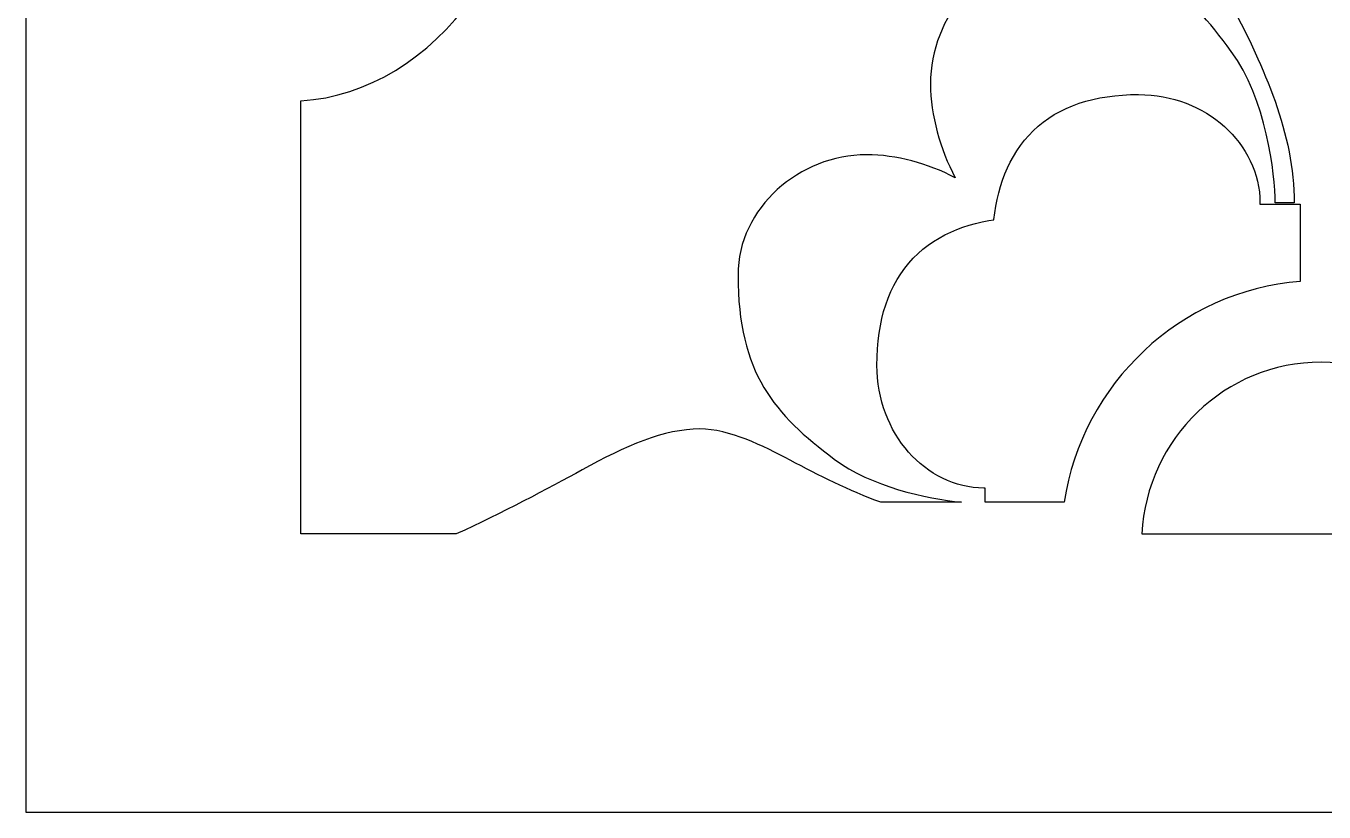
# Model space of a CAD drawing. Header units: centimetres. Extents: x -1.38 to 1.38, y -4.33 to 4.33.
# Drawn here: x -1.382 to -0.625, y -4.331 to -3.873 of the extents above; entities that cross this region are included whole.
import ezdxf

# ---------------------------------------------------------------- set-up
doc = ezdxf.new("R2010")
doc.units = ezdxf.units.CM
doc.header["$MEASUREMENT"] = 0
doc.layers.add('Layer 1', color=7, linetype='Continuous')

msp = doc.modelspace()

# ---------------------------------------------------------------- linework, layer by layer
at = {"layer": 'Layer 1', "color": 242}
for points, knots in [([(-1.38235, -4.33142), (-1.38235, -4.33142), (-1.38235, -3.72934), (-1.38235, -3.72934), (-1.38235, -3.72934), (-1.38235, -3.72934), (-1.38235, -3.6752), (-1.38235, -3.6752), (-1.38235, -3.6752), (-1.38235, -3.6752), (-1.38235, -3.48106), (-1.38235, -3.48106), (-1.38235, -3.48106), (-1.38235, -3.48106), (-1.38235, -3.3876), (-1.38235, -3.3876), (-1.38235, -3.3876), (-1.38235, -3.3876), (-1.38235, -2.53482), (-1.38235, -2.53482), (-1.38235, -2.53482), (-1.38235, -2.53482), (-1.38235, -2.48068), (-1.38235, -2.48068), (-1.38235, -2.48068), (-1.38235, -2.48068), (-1.38235, -2.28654), (-1.38235, -2.28654), (-1.38235, -2.28654), (-1.38235, -2.28654), (-1.38235, -2.19308), (-1.38235, -2.19308), (-1.38235, -2.19308), (-1.38235, -2.19308), (-1.38235, -1.3403), (-1.38235, -1.3403), (-1.38235, -1.3403), (-1.38235, -1.3403), (-1.38235, -1.28616), (-1.38235, -1.28616), (-1.38235, -1.28616), (-1.38235, -1.28616), (-1.38235, -1.09202), (-1.38235, -1.09202), (-1.38235, -1.09202), (-1.38235, -1.09202), (-1.38235, -0.99856), (-1.38235, -0.99856), (-1.38235, -0.99856), (-1.38235, -0.99856), (-1.38235, -0.14578), (-1.38235, -0.14578), (-1.38235, -0.14578), (-1.38235, -0.14578), (-1.38235, -0.09164), (-1.38235, -0.09164), (-1.38235, -0.09164), (-1.38235, -0.09164), (-1.38235, 0.1025), (-1.38235, 0.1025), (-1.38235, 0.1025), (-1.38235, 0.1025), (-1.38235, 0.19596), (-1.38235, 0.19596), (-1.38235, 0.19596), (-1.38235, 0.19596), (-1.38235, 1.04874), (-1.38235, 1.04874), (-1.38235, 1.04874), (-1.38235, 1.04874), (-1.38235, 1.10288), (-1.38235, 1.10288), (-1.38235, 1.10288), (-1.38235, 1.10288), (-1.38235, 1.29702), (-1.38235, 1.29702), (-1.38235, 1.29702), (-1.38235, 1.29702), (-1.38235, 1.39048), (-1.38235, 1.39048), (-1.38235, 1.39048), (-1.38235, 1.39048), (-1.38235, 2.24326), (-1.38235, 2.24326), (-1.38235, 2.24326), (-1.38235, 2.24326), (-1.38235, 2.2974), (-1.38235, 2.2974), (-1.38235, 2.2974), (-1.38235, 2.2974), (-1.38235, 2.49154), (-1.38235, 2.49154), (-1.38235, 2.49154), (-1.38235, 2.49154), (-1.38235, 2.585), (-1.38235, 2.585), (-1.38235, 2.585), (-1.38235, 2.585), (-1.38235, 3.43778), (-1.38235, 3.43778), (-1.38235, 3.43778), (-1.38235, 3.43778), (-1.38235, 3.49192), (-1.38235, 3.49192), (-1.38235, 3.49192), (-1.38235, 3.49192), (-1.38235, 3.68606), (-1.38235, 3.68606), (-1.38235, 3.68606), (-1.38235, 3.68606), (-1.38235, 3.77952), (-1.38235, 3.77952), (-1.38235, 3.77952), (-1.38235, 3.77952), (-1.38235, 4.33143), (-1.38235, 4.33143), (-1.38235, 4.33143), (-1.38235, 4.33143), (-0.96678, 4.33143), (-0.96678, 4.33143), (-0.96678, 4.33143), (-0.96678, 4.33143), (-0.87302, 4.33143), (-0.87302, 4.33143), (-0.87302, 4.33143), (-0.87302, 4.33143), (-0.63864, 4.33143), (-0.63864, 4.33143), (-0.63864, 4.33143), (-0.63864, 4.33143), (-0.59902, 4.33143), (-0.59902, 4.33143), (-0.59902, 4.33143), (-0.59902, 4.33143), (-0.37788, 4.33143), (-0.37788, 4.33143), (-0.37788, 4.33143), (-0.37788, 4.33143), (-0.28622, 4.33143), (-0.28622, 4.33143), (-0.28622, 4.33143), (-0.28622, 4.33143), (0.28618, 4.33143), (0.28618, 4.33143), (0.28618, 4.33143), (0.28618, 4.33143), (0.37994, 4.33143), (0.37994, 4.33143), (0.37994, 4.33143), (0.37994, 4.33143), (0.61431, 4.33143), (0.61431, 4.33143), (0.61431, 4.33143), (0.61431, 4.33143), (0.65394, 4.33143), (0.65394, 4.33143), (0.65394, 4.33143), (0.65394, 4.33143), (0.87507, 4.33143), (0.87507, 4.33143), (0.87507, 4.33143), (0.87507, 4.33143), (0.96674, 4.33143), (0.96674, 4.33143), (0.96674, 4.33143), (0.96674, 4.33143), (1.38236, 4.33143), (1.38236, 4.33143), (1.38236, 4.33143), (1.38236, 4.33143), (1.38236, 3.74729), (1.38236, 3.74729), (1.38236, 3.74729), (1.38236, 3.74729), (1.38236, 3.69315), (1.38236, 3.69315), (1.38236, 3.69315), (1.38236, 3.69315), (1.38236, 3.49909), (1.38236, 3.49909), (1.38236, 3.49909), (1.38236, 3.49909), (1.38236, 3.41232), (1.38236, 3.41232), (1.38236, 3.41232), (1.38236, 3.41232), (1.38236, 2.53035), (1.38236, 2.53035), (1.38236, 2.53035), (1.38236, 2.53035), (1.38236, 2.4762), (1.38236, 2.4762), (1.38236, 2.4762), (1.38236, 2.4762), (1.38236, 2.28215), (1.38236, 2.28215), (1.38236, 2.28215), (1.38236, 2.28215), (1.38236, 2.19538), (1.38236, 2.19538), (1.38236, 2.19538), (1.38236, 2.19538), (1.38236, 1.34255), (1.38236, 1.34255), (1.38236, 1.34255), (1.38236, 1.34255), (1.38236, 1.2884), (1.38236, 1.2884), (1.38236, 1.2884), (1.38236, 1.2884), (1.38236, 1.09435), (1.38236, 1.09435), (1.38236, 1.09435), (1.38236, 1.09435), (1.38236, 1.00758), (1.38236, 1.00758), (1.38236, 1.00758), (1.38236, 1.00758), (1.38236, 0.15475), (1.38236, 0.15475), (1.38236, 0.15475), (1.38236, 0.15475), (1.38236, 0.10061), (1.38236, 0.10061), (1.38236, 0.10061), (1.38236, 0.10061), (1.38236, -0.09344), (1.38236, -0.09344), (1.38236, -0.09344), (1.38236, -0.09344), (1.38236, -0.18022), (1.38236, -0.18022), (1.38236, -0.18022), (1.38236, -0.18022), (1.38236, -1.03305), (1.38236, -1.03305), (1.38236, -1.03305), (1.38236, -1.03305), (1.38236, -1.08719), (1.38236, -1.08719), (1.38236, -1.08719), (1.38236, -1.08719), (1.38236, -1.28124), (1.38236, -1.28124), (1.38236, -1.28124), (1.38236, -1.28124), (1.38236, -1.36802), (1.38236, -1.36802), (1.38236, -1.36802), (1.38236, -1.36802), (1.38236, -2.22084), (1.38236, -2.22084), (1.38236, -2.22084), (1.38236, -2.22084), (1.38236, -2.27499), (1.38236, -2.27499), (1.38236, -2.27499), (1.38236, -2.27499), (1.38236, -2.46904), (1.38236, -2.46904), (1.38236, -2.46904), (1.38236, -2.46904), (1.38236, -2.55582), (1.38236, -2.55582), (1.38236, -2.55582), (1.38236, -2.55582), (1.38236, -3.40864), (1.38236, -3.40864), (1.38236, -3.40864), (1.38236, -3.40864), (1.38236, -3.46279), (1.38236, -3.46279), (1.38236, -3.46279), (1.38236, -3.46279), (1.38236, -3.65684), (1.38236, -3.65684), (1.38236, -3.65684), (1.38236, -3.65684), (1.38236, -3.74361), (1.38236, -3.74361), (1.38236, -3.74361), (1.38236, -3.74361), (1.38236, -4.33142), (1.38236, -4.33142), (1.38236, -4.33142), (1.38236, -4.33142), (0.96679, -4.33142), (0.96679, -4.33142), (0.96679, -4.33142), (0.96679, -4.33142), (0.87254, -4.33142), (0.87254, -4.33142), (0.87254, -4.33142), (0.87254, -4.33142), (0.65394, -4.33142), (0.65394, -4.33142), (0.65394, -4.33142), (0.65394, -4.33142), (0.61431, -4.33142), (0.61431, -4.33142), (0.61431, -4.33142), (0.61431, -4.33142), (0.37831, -4.33142), (0.37831, -4.33142), (0.37831, -4.33142), (0.37831, -4.33142), (0.28621, -4.33142), (0.28621, -4.33142), (0.28621, -4.33142), (0.28621, -4.33142), (-0.28617, -4.33142), (-0.28617, -4.33142), (-0.28617, -4.33142), (-0.28617, -4.33142), (-0.38042, -4.33142), (-0.38042, -4.33142), (-0.38042, -4.33142), (-0.38042, -4.33142), (-0.59902, -4.33142), (-0.59902, -4.33142), (-0.59902, -4.33142), (-0.59902, -4.33142), (-0.63864, -4.33142), (-0.63864, -4.33142), (-0.63864, -4.33142), (-0.63864, -4.33142), (-0.87465, -4.33142), (-0.87465, -4.33142), (-0.87465, -4.33142), (-0.87465, -4.33142), (-0.96674, -4.33142), (-0.96674, -4.33142), (-0.96674, -4.33142), (-0.96674, -4.33142), (-1.38235, -4.33142), (-1.38235, -4.33142)], [0, 0, 0, 0, 0.011765, 0.011765, 0.011765, 0.011765, 0.023529, 0.023529, 0.023529, 0.023529, 0.035294, 0.035294, 0.035294, 0.035294, 0.047059, 0.047059, 0.047059, 0.047059, 0.058824, 0.058824, 0.058824, 0.058824, 0.070588, 0.070588, 0.070588, 0.070588, 0.082353, 0.082353, 0.082353, 0.082353, 0.094118, 0.094118, 0.094118, 0.094118, 0.105882, 0.105882, 0.105882, 0.105882, 0.117647, 0.117647, 0.117647, 0.117647, 0.129412, 0.129412, 0.129412, 0.129412, 0.141176, 0.141176, 0.141176, 0.141176, 0.152941, 0.152941, 0.152941, 0.152941, 0.164706, 0.164706, 0.164706, 0.164706, 0.176471, 0.176471, 0.176471, 0.176471, 0.188235, 0.188235, 0.188235, 0.188235, 0.2, 0.2, 0.2, 0.2, 0.211765, 0.211765, 0.211765, 0.211765, 0.223529, 0.223529, 0.223529, 0.223529, 0.235294, 0.235294, 0.235294, 0.235294, 0.247059, 0.247059, 0.247059, 0.247059, 0.258824, 0.258824, 0.258824, 0.258824, 0.270588, 0.270588, 0.270588, 0.270588, 0.282353, 0.282353, 0.282353, 0.282353, 0.294118, 0.294118, 0.294118, 0.294118, 0.305882, 0.305882, 0.305882, 0.305882, 0.317647, 0.317647, 0.317647, 0.317647, 0.329412, 0.329412, 0.329412, 0.329412, 0.341176, 0.341176, 0.341176, 0.341176, 0.352941, 0.352941, 0.352941, 0.352941, 0.364706, 0.364706, 0.364706, 0.364706, 0.376471, 0.376471, 0.376471, 0.376471, 0.388235, 0.388235, 0.388235, 0.388235, 0.4, 0.4, 0.4, 0.4, 0.411765, 0.411765, 0.411765, 0.411765, 0.423529, 0.423529, 0.423529, 0.423529, 0.435294, 0.435294, 0.435294, 0.435294, 0.447059, 0.447059, 0.447059, 0.447059, 0.458824, 0.458824, 0.458824, 0.458824, 0.470588, 0.470588, 0.470588, 0.470588, 0.482353, 0.482353, 0.482353, 0.482353, 0.494118, 0.494118, 0.494118, 0.494118, 0.505882, 0.505882, 0.505882, 0.505882, 0.517647, 0.517647, 0.517647, 0.517647, 0.529412, 0.529412, 0.529412, 0.529412, 0.541176, 0.541176, 0.541176, 0.541176, 0.552941, 0.552941, 0.552941, 0.552941, 0.564706, 0.564706, 0.564706, 0.564706, 0.576471, 0.576471, 0.576471, 0.576471, 0.588235, 0.588235, 0.588235, 0.588235, 0.6, 0.6, 0.6, 0.6, 0.611765, 0.611765, 0.611765, 0.611765, 0.623529, 0.623529, 0.623529, 0.623529, 0.635294, 0.635294, 0.635294, 0.635294, 0.647059, 0.647059, 0.647059, 0.647059, 0.658824, 0.658824, 0.658824, 0.658824, 0.670588, 0.670588, 0.670588, 0.670588, 0.682353, 0.682353, 0.682353, 0.682353, 0.694118, 0.694118, 0.694118, 0.694118, 0.705882, 0.705882, 0.705882, 0.705882, 0.717647, 0.717647, 0.717647, 0.717647, 0.729412, 0.729412, 0.729412, 0.729412, 0.741176, 0.741176, 0.741176, 0.741176, 0.752941, 0.752941, 0.752941, 0.752941, 0.764706, 0.764706, 0.764706, 0.764706, 0.776471, 0.776471, 0.776471, 0.776471, 0.788235, 0.788235, 0.788235, 0.788235, 0.8, 0.8, 0.8, 0.8, 0.811765, 0.811765, 0.811765, 0.811765, 0.823529, 0.823529, 0.823529, 0.823529, 0.835294, 0.835294, 0.835294, 0.835294, 0.847059, 0.847059, 0.847059, 0.847059, 0.858824, 0.858824, 0.858824, 0.858824, 0.870588, 0.870588, 0.870588, 0.870588, 0.882353, 0.882353, 0.882353, 0.882353, 0.894118, 0.894118, 0.894118, 0.894118, 0.905882, 0.905882, 0.905882, 0.905882, 0.917647, 0.917647, 0.917647, 0.917647, 0.929412, 0.929412, 0.929412, 0.929412, 0.941176, 0.941176, 0.941176, 0.941176, 0.952941, 0.952941, 0.952941, 0.952941, 0.964706, 0.964706, 0.964706, 0.964706, 0.976471, 0.976471, 0.976471, 0.976471, 1, 1, 1, 1]), ([(-1.13121, -4.16919), (-1.10513, -4.15732), (-1.07748, -4.14272), (-1.05768, -4.13185), (-1.05768, -4.13185), (-1.03271, -4.11781), (-1.00982, -4.10799), (-0.98899, -4.10799), (-0.98899, -4.10799), (-0.97164, -4.10799), (-0.95221, -4.11781), (-0.93625, -4.12624), (-0.93625, -4.12624), (-0.91975, -4.1351), (-0.90194, -4.14395), (-0.88346, -4.15072), (-0.88346, -4.15072), (-0.88346, -4.15072), (-0.83637, -4.15072), (-0.83637, -4.15072), (-0.83637, -4.15072), (-0.85697, -4.14859), (-0.88905, -4.14173), (-0.91058, -4.12553), (-0.91058, -4.12553), (-0.94528, -4.09957), (-0.96678, -4.07572), (-0.96678, -4.01817), (-0.96678, -4.01817), (-0.96678, -3.97888), (-0.93071, -3.94801), (-0.89184, -3.94801), (-0.89184, -3.94801), (-0.87425, -3.94801), (-0.8561, -3.95318), (-0.84002, -3.96139), (-0.84002, -3.96139), (-0.84881, -3.94456), (-0.85443, -3.9253), (-0.85443, -3.90667), (-0.85443, -3.90667), (-0.85443, -3.86736), (-0.8239, -3.83089), (-0.78504, -3.83089), (-0.78504, -3.83089), (-0.72813, -3.83089), (-0.70454, -3.85263), (-0.67887, -3.88772), (-0.67887, -3.88772), (-0.65874, -3.91508), (-0.65319, -3.95929), (-0.65319, -3.97614), (-0.65319, -3.97614), (-0.65319, -3.97614), (-0.64209, -3.97614), (-0.64209, -3.97614), (-0.64209, -3.97614), (-0.64209, -3.93613), (-0.66013, -3.89614), (-0.67818, -3.86176), (-0.67818, -3.86176), (-0.68651, -3.84562), (-0.69621, -3.82597), (-0.69621, -3.80843), (-0.69621, -3.80843), (-0.69621, -3.78737), (-0.68651, -3.76422), (-0.67262, -3.73897), (-0.67262, -3.73897), (-0.66484, -3.72447), (-0.65512, -3.70582), (-0.6459, -3.68662), (-0.6459, -3.68662), (-0.6459, -3.68662), (-0.67516, -3.58537), (-0.67516, -3.58537), (-0.67516, -3.58537), (-0.67516, -3.58537), (-0.79131, -3.62111), (-0.79131, -3.62111), (-0.79131, -3.62111), (-0.79131, -3.62111), (-0.89562, -3.58901), (-0.89562, -3.58901), (-0.89562, -3.58901), (-0.90675, -3.66146), (-0.98411, -3.71821), (-1.07954, -3.72205), (-1.07954, -3.72205), (-1.08074, -3.82669), (-1.14342, -3.91166), (-1.22193, -3.91658), (-1.22193, -3.91658), (-1.22193, -3.91658), (-1.22193, -4.16919), (-1.22193, -4.16919), (-1.22193, -4.16919), (-1.22193, -4.16919), (-1.13121, -4.16919), (-1.13121, -4.16919)], [0, 0, 0, 0, 0.038462, 0.038462, 0.038462, 0.038462, 0.076923, 0.076923, 0.076923, 0.076923, 0.115385, 0.115385, 0.115385, 0.115385, 0.153846, 0.153846, 0.153846, 0.153846, 0.192308, 0.192308, 0.192308, 0.192308, 0.230769, 0.230769, 0.230769, 0.230769, 0.269231, 0.269231, 0.269231, 0.269231, 0.307692, 0.307692, 0.307692, 0.307692, 0.346154, 0.346154, 0.346154, 0.346154, 0.384615, 0.384615, 0.384615, 0.384615, 0.423077, 0.423077, 0.423077, 0.423077, 0.461538, 0.461538, 0.461538, 0.461538, 0.5, 0.5, 0.5, 0.5, 0.538462, 0.538462, 0.538462, 0.538462, 0.576923, 0.576923, 0.576923, 0.576923, 0.615385, 0.615385, 0.615385, 0.615385, 0.653846, 0.653846, 0.653846, 0.653846, 0.692308, 0.692308, 0.692308, 0.692308, 0.730769, 0.730769, 0.730769, 0.730769, 0.769231, 0.769231, 0.769231, 0.769231, 0.807692, 0.807692, 0.807692, 0.807692, 0.846154, 0.846154, 0.846154, 0.846154, 0.884615, 0.884615, 0.884615, 0.884615, 0.923077, 0.923077, 0.923077, 0.923077, 1, 1, 1, 1]), ([(-0.82254, -4.15072), (-0.82254, -4.15072), (-0.7765, -4.15072), (-0.7765, -4.15072), (-0.7765, -4.15072), (-0.76561, -4.08139), (-0.70884, -4.0275), (-0.63864, -4.02187), (-0.63864, -4.02187), (-0.63864, -4.02187), (-0.63864, -3.97675), (-0.63864, -3.97675), (-0.63864, -3.97675), (-0.63864, -3.97675), (-0.66213, -3.97675), (-0.66213, -3.97675), (-0.66213, -3.97675), (-0.66213, -3.97675), (-0.66213, -3.97589), (-0.66213, -3.97589), (-0.66213, -3.97589), (-0.66213, -3.97589), (-0.66222, -3.97293), (-0.66222, -3.97293), (-0.66222, -3.97293), (-0.66222, -3.97293), (-0.66251, -3.96974), (-0.66251, -3.96974), (-0.66251, -3.96974), (-0.66251, -3.96974), (-0.66297, -3.9666), (-0.66297, -3.9666), (-0.66297, -3.9666), (-0.66297, -3.9666), (-0.66361, -3.9635), (-0.66361, -3.9635), (-0.66361, -3.9635), (-0.66361, -3.9635), (-0.66442, -3.96045), (-0.66442, -3.96045), (-0.66442, -3.96045), (-0.66442, -3.96045), (-0.6654, -3.95745), (-0.6654, -3.95745), (-0.6654, -3.95745), (-0.6654, -3.95745), (-0.66653, -3.95452), (-0.66653, -3.95452), (-0.66653, -3.95452), (-0.66653, -3.95452), (-0.66781, -3.95166), (-0.66781, -3.95166), (-0.66781, -3.95166), (-0.66781, -3.95166), (-0.66924, -3.94886), (-0.66924, -3.94886), (-0.66924, -3.94886), (-0.66924, -3.94886), (-0.67081, -3.94614), (-0.67081, -3.94614), (-0.67081, -3.94614), (-0.67081, -3.94614), (-0.67251, -3.94349), (-0.67251, -3.94349), (-0.67251, -3.94349), (-0.67251, -3.94349), (-0.67435, -3.94093), (-0.67435, -3.94093), (-0.67435, -3.94093), (-0.67435, -3.94093), (-0.67631, -3.93846), (-0.67631, -3.93846), (-0.67631, -3.93846), (-0.67631, -3.93846), (-0.6784, -3.93607), (-0.6784, -3.93607), (-0.6784, -3.93607), (-0.6784, -3.93607), (-0.6806, -3.93378), (-0.6806, -3.93378), (-0.6806, -3.93378), (-0.6806, -3.93378), (-0.68293, -3.93157), (-0.68293, -3.93157), (-0.68293, -3.93157), (-0.68293, -3.93157), (-0.68536, -3.92948), (-0.68536, -3.92948), (-0.68536, -3.92948), (-0.68536, -3.92948), (-0.68791, -3.92748), (-0.68791, -3.92748), (-0.68791, -3.92748), (-0.68791, -3.92748), (-0.69056, -3.9256), (-0.69056, -3.9256), (-0.69056, -3.9256), (-0.69056, -3.9256), (-0.69331, -3.92382), (-0.69331, -3.92382), (-0.69331, -3.92382), (-0.69331, -3.92382), (-0.69616, -3.92217), (-0.69616, -3.92217), (-0.69616, -3.92217), (-0.69616, -3.92217), (-0.6991, -3.92063), (-0.6991, -3.92063), (-0.6991, -3.92063), (-0.6991, -3.92063), (-0.70214, -3.91922), (-0.70214, -3.91922), (-0.70214, -3.91922), (-0.70214, -3.91922), (-0.70527, -3.91794), (-0.70527, -3.91794), (-0.70527, -3.91794), (-0.70527, -3.91794), (-0.70849, -3.91679), (-0.70849, -3.91679), (-0.70849, -3.91679), (-0.70849, -3.91679), (-0.71178, -3.91578), (-0.71178, -3.91578), (-0.71178, -3.91578), (-0.71178, -3.91578), (-0.71514, -3.91492), (-0.71514, -3.91492), (-0.71514, -3.91492), (-0.71514, -3.91492), (-0.71859, -3.9142), (-0.71859, -3.9142), (-0.71859, -3.9142), (-0.71859, -3.9142), (-0.7221, -3.91363), (-0.7221, -3.91363), (-0.7221, -3.91363), (-0.7221, -3.91363), (-0.72567, -3.91322), (-0.72567, -3.91322), (-0.72567, -3.91322), (-0.72567, -3.91322), (-0.7293, -3.91298), (-0.7293, -3.91298), (-0.7293, -3.91298), (-0.7293, -3.91298), (-0.73294, -3.91289), (-0.73294, -3.91289), (-0.73294, -3.91289), (-0.73294, -3.91289), (-0.73773, -3.91297), (-0.73773, -3.91297), (-0.73773, -3.91297), (-0.73773, -3.91297), (-0.74236, -3.91321), (-0.74236, -3.91321), (-0.74236, -3.91321), (-0.74236, -3.91321), (-0.74686, -3.9136), (-0.74686, -3.9136), (-0.74686, -3.9136), (-0.74686, -3.9136), (-0.75125, -3.91415), (-0.75125, -3.91415), (-0.75125, -3.91415), (-0.75125, -3.91415), (-0.75553, -3.91486), (-0.75553, -3.91486), (-0.75553, -3.91486), (-0.75553, -3.91486), (-0.75969, -3.91574), (-0.75969, -3.91574), (-0.75969, -3.91574), (-0.75969, -3.91574), (-0.76374, -3.91679), (-0.76374, -3.91679), (-0.76374, -3.91679), (-0.76374, -3.91679), (-0.76767, -3.918), (-0.76767, -3.918), (-0.76767, -3.918), (-0.76767, -3.918), (-0.77148, -3.9194), (-0.77148, -3.9194), (-0.77148, -3.9194), (-0.77148, -3.9194), (-0.77518, -3.92096), (-0.77518, -3.92096), (-0.77518, -3.92096), (-0.77518, -3.92096), (-0.77874, -3.92271), (-0.77874, -3.92271), (-0.77874, -3.92271), (-0.77874, -3.92271), (-0.78217, -3.92462), (-0.78217, -3.92462), (-0.78217, -3.92462), (-0.78217, -3.92462), (-0.78546, -3.92672), (-0.78546, -3.92672), (-0.78546, -3.92672), (-0.78546, -3.92672), (-0.78861, -3.92898), (-0.78861, -3.92898), (-0.78861, -3.92898), (-0.78861, -3.92898), (-0.7916, -3.93141), (-0.7916, -3.93141), (-0.7916, -3.93141), (-0.7916, -3.93141), (-0.79443, -3.93399), (-0.79443, -3.93399), (-0.79443, -3.93399), (-0.79443, -3.93399), (-0.79709, -3.93673), (-0.79709, -3.93673), (-0.79709, -3.93673), (-0.79709, -3.93673), (-0.79959, -3.9396), (-0.79959, -3.9396), (-0.79959, -3.9396), (-0.79959, -3.9396), (-0.80192, -3.9426), (-0.80192, -3.9426), (-0.80192, -3.9426), (-0.80192, -3.9426), (-0.80407, -3.94573), (-0.80407, -3.94573), (-0.80407, -3.94573), (-0.80407, -3.94573), (-0.80605, -3.94896), (-0.80605, -3.94896), (-0.80605, -3.94896), (-0.80605, -3.94896), (-0.80787, -3.9523), (-0.80787, -3.9523), (-0.80787, -3.9523), (-0.80787, -3.9523), (-0.80952, -3.95573), (-0.80952, -3.95573), (-0.80952, -3.95573), (-0.80952, -3.95573), (-0.811, -3.95924), (-0.811, -3.95924), (-0.811, -3.95924), (-0.811, -3.95924), (-0.81234, -3.96283), (-0.81234, -3.96283), (-0.81234, -3.96283), (-0.81234, -3.96283), (-0.81353, -3.9665), (-0.81353, -3.9665), (-0.81353, -3.9665), (-0.81353, -3.9665), (-0.81457, -3.97024), (-0.81457, -3.97024), (-0.81457, -3.97024), (-0.81457, -3.97024), (-0.81547, -3.97405), (-0.81547, -3.97405), (-0.81547, -3.97405), (-0.81547, -3.97405), (-0.81625, -3.97792), (-0.81625, -3.97792), (-0.81625, -3.97792), (-0.81625, -3.97792), (-0.8169, -3.98186), (-0.8169, -3.98186), (-0.8169, -3.98186), (-0.8169, -3.98186), (-0.81743, -3.98586), (-0.81743, -3.98586), (-0.81743, -3.98586), (-0.81743, -3.98586), (-0.81744, -3.98598), (-0.81744, -3.98598), (-0.81744, -3.98598), (-0.81744, -3.98598), (-0.82042, -3.98645), (-0.82042, -3.98645), (-0.82042, -3.98645), (-0.82042, -3.98645), (-0.8243, -3.98721), (-0.8243, -3.98721), (-0.8243, -3.98721), (-0.8243, -3.98721), (-0.82811, -3.9881), (-0.82811, -3.9881), (-0.82811, -3.9881), (-0.82811, -3.9881), (-0.83186, -3.98914), (-0.83186, -3.98914), (-0.83186, -3.98914), (-0.83186, -3.98914), (-0.83553, -3.99031), (-0.83553, -3.99031), (-0.83553, -3.99031), (-0.83553, -3.99031), (-0.83913, -3.99164), (-0.83913, -3.99164), (-0.83913, -3.99164), (-0.83913, -3.99164), (-0.84265, -3.99313), (-0.84265, -3.99313), (-0.84265, -3.99313), (-0.84265, -3.99313), (-0.84609, -3.99478), (-0.84609, -3.99478), (-0.84609, -3.99478), (-0.84609, -3.99478), (-0.84943, -3.99659), (-0.84943, -3.99659), (-0.84943, -3.99659), (-0.84943, -3.99659), (-0.85268, -3.99858), (-0.85268, -3.99858), (-0.85268, -3.99858), (-0.85268, -3.99858), (-0.85581, -4.00075), (-0.85581, -4.00075), (-0.85581, -4.00075), (-0.85581, -4.00075), (-0.85883, -4.00309), (-0.85883, -4.00309), (-0.85883, -4.00309), (-0.85883, -4.00309), (-0.86171, -4.00561), (-0.86171, -4.00561), (-0.86171, -4.00561), (-0.86171, -4.00561), (-0.86446, -4.00831), (-0.86446, -4.00831), (-0.86446, -4.00831), (-0.86446, -4.00831), (-0.86706, -4.01117), (-0.86706, -4.01117), (-0.86706, -4.01117), (-0.86706, -4.01117), (-0.8695, -4.0142), (-0.8695, -4.0142), (-0.8695, -4.0142), (-0.8695, -4.0142), (-0.87178, -4.01739), (-0.87178, -4.01739), (-0.87178, -4.01739), (-0.87178, -4.01739), (-0.87388, -4.02073), (-0.87388, -4.02073), (-0.87388, -4.02073), (-0.87388, -4.02073), (-0.87581, -4.02422), (-0.87581, -4.02422), (-0.87581, -4.02422), (-0.87581, -4.02422), (-0.87757, -4.02784), (-0.87757, -4.02784), (-0.87757, -4.02784), (-0.87757, -4.02784), (-0.87914, -4.03159), (-0.87914, -4.03159), (-0.87914, -4.03159), (-0.87914, -4.03159), (-0.88054, -4.03547), (-0.88054, -4.03547), (-0.88054, -4.03547), (-0.88054, -4.03547), (-0.88177, -4.03948), (-0.88177, -4.03948), (-0.88177, -4.03948), (-0.88177, -4.03948), (-0.88282, -4.0436), (-0.88282, -4.0436), (-0.88282, -4.0436), (-0.88282, -4.0436), (-0.88371, -4.04784), (-0.88371, -4.04784), (-0.88371, -4.04784), (-0.88371, -4.04784), (-0.88442, -4.05219), (-0.88442, -4.05219), (-0.88442, -4.05219), (-0.88442, -4.05219), (-0.88498, -4.05666), (-0.88498, -4.05666), (-0.88498, -4.05666), (-0.88498, -4.05666), (-0.88537, -4.06126), (-0.88537, -4.06126), (-0.88537, -4.06126), (-0.88537, -4.06126), (-0.88561, -4.06597), (-0.88561, -4.06597), (-0.88561, -4.06597), (-0.88561, -4.06597), (-0.88568, -4.07086), (-0.88568, -4.07086), (-0.88568, -4.07086), (-0.88568, -4.07086), (-0.8856, -4.07453), (-0.8856, -4.07453), (-0.8856, -4.07453), (-0.8856, -4.07453), (-0.88536, -4.07821), (-0.88536, -4.07821), (-0.88536, -4.07821), (-0.88536, -4.07821), (-0.88495, -4.08182), (-0.88495, -4.08182), (-0.88495, -4.08182), (-0.88495, -4.08182), (-0.8844, -4.08537), (-0.8844, -4.08537), (-0.8844, -4.08537), (-0.8844, -4.08537), (-0.88369, -4.08885), (-0.88369, -4.08885), (-0.88369, -4.08885), (-0.88369, -4.08885), (-0.88283, -4.09226), (-0.88283, -4.09226), (-0.88283, -4.09226), (-0.88283, -4.09226), (-0.88183, -4.09559), (-0.88183, -4.09559), (-0.88183, -4.09559), (-0.88183, -4.09559), (-0.8807, -4.09884), (-0.8807, -4.09884), (-0.8807, -4.09884), (-0.8807, -4.09884), (-0.87943, -4.102), (-0.87943, -4.102), (-0.87943, -4.102), (-0.87943, -4.102), (-0.87804, -4.10507), (-0.87804, -4.10507), (-0.87804, -4.10507), (-0.87804, -4.10507), (-0.87652, -4.10805), (-0.87652, -4.10805), (-0.87652, -4.10805), (-0.87652, -4.10805), (-0.87488, -4.11093), (-0.87488, -4.11093), (-0.87488, -4.11093), (-0.87488, -4.11093), (-0.87312, -4.11372), (-0.87312, -4.11372), (-0.87312, -4.11372), (-0.87312, -4.11372), (-0.87126, -4.1164), (-0.87126, -4.1164), (-0.87126, -4.1164), (-0.87126, -4.1164), (-0.86928, -4.11897), (-0.86928, -4.11897), (-0.86928, -4.11897), (-0.86928, -4.11897), (-0.86721, -4.12143), (-0.86721, -4.12143), (-0.86721, -4.12143), (-0.86721, -4.12143), (-0.86504, -4.12378), (-0.86504, -4.12378), (-0.86504, -4.12378), (-0.86504, -4.12378), (-0.86277, -4.12601), (-0.86277, -4.12601), (-0.86277, -4.12601), (-0.86277, -4.12601), (-0.86041, -4.12813), (-0.86041, -4.12813), (-0.86041, -4.12813), (-0.86041, -4.12813), (-0.85796, -4.13011), (-0.85796, -4.13011), (-0.85796, -4.13011), (-0.85796, -4.13011), (-0.85543, -4.13197), (-0.85543, -4.13197), (-0.85543, -4.13197), (-0.85543, -4.13197), (-0.85281, -4.1337), (-0.85281, -4.1337), (-0.85281, -4.1337), (-0.85281, -4.1337), (-0.85012, -4.13528), (-0.85012, -4.13528), (-0.85012, -4.13528), (-0.85012, -4.13528), (-0.84735, -4.13672), (-0.84735, -4.13672), (-0.84735, -4.13672), (-0.84735, -4.13672), (-0.84452, -4.13802), (-0.84452, -4.13802), (-0.84452, -4.13802), (-0.84452, -4.13802), (-0.84162, -4.13916), (-0.84162, -4.13916), (-0.84162, -4.13916), (-0.84162, -4.13916), (-0.83866, -4.14015), (-0.83866, -4.14015), (-0.83866, -4.14015), (-0.83866, -4.14015), (-0.83564, -4.14097), (-0.83564, -4.14097), (-0.83564, -4.14097), (-0.83564, -4.14097), (-0.83257, -4.14162), (-0.83257, -4.14162), (-0.83257, -4.14162), (-0.83257, -4.14162), (-0.82946, -4.14209), (-0.82946, -4.14209), (-0.82946, -4.14209), (-0.82946, -4.14209), (-0.82632, -4.14237), (-0.82632, -4.14237), (-0.82632, -4.14237), (-0.82632, -4.14237), (-0.82338, -4.14246), (-0.82338, -4.14246), (-0.82338, -4.14246), (-0.82338, -4.14246), (-0.82254, -4.14246), (-0.82254, -4.14246), (-0.82254, -4.14246), (-0.82254, -4.14246), (-0.82254, -4.15072), (-0.82254, -4.15072)], [0, 0, 0, 0, 0.007463, 0.007463, 0.007463, 0.007463, 0.014925, 0.014925, 0.014925, 0.014925, 0.022388, 0.022388, 0.022388, 0.022388, 0.029851, 0.029851, 0.029851, 0.029851, 0.037313, 0.037313, 0.037313, 0.037313, 0.044776, 0.044776, 0.044776, 0.044776, 0.052239, 0.052239, 0.052239, 0.052239, 0.059701, 0.059701, 0.059701, 0.059701, 0.067164, 0.067164, 0.067164, 0.067164, 0.074627, 0.074627, 0.074627, 0.074627, 0.08209, 0.08209, 0.08209, 0.08209, 0.089552, 0.089552, 0.089552, 0.089552, 0.097015, 0.097015, 0.097015, 0.097015, 0.104478, 0.104478, 0.104478, 0.104478, 0.11194, 0.11194, 0.11194, 0.11194, 0.119403, 0.119403, 0.119403, 0.119403, 0.126866, 0.126866, 0.126866, 0.126866, 0.134328, 0.134328, 0.134328, 0.134328, 0.141791, 0.141791, 0.141791, 0.141791, 0.149254, 0.149254, 0.149254, 0.149254, 0.156716, 0.156716, 0.156716, 0.156716, 0.164179, 0.164179, 0.164179, 0.164179, 0.171642, 0.171642, 0.171642, 0.171642, 0.179104, 0.179104, 0.179104, 0.179104, 0.186567, 0.186567, 0.186567, 0.186567, 0.19403, 0.19403, 0.19403, 0.19403, 0.201493, 0.201493, 0.201493, 0.201493, 0.208955, 0.208955, 0.208955, 0.208955, 0.216418, 0.216418, 0.216418, 0.216418, 0.223881, 0.223881, 0.223881, 0.223881, 0.231343, 0.231343, 0.231343, 0.231343, 0.238806, 0.238806, 0.238806, 0.238806, 0.246269, 0.246269, 0.246269, 0.246269, 0.253731, 0.253731, 0.253731, 0.253731, 0.261194, 0.261194, 0.261194, 0.261194, 0.268657, 0.268657, 0.268657, 0.268657, 0.276119, 0.276119, 0.276119, 0.276119, 0.283582, 0.283582, 0.283582, 0.283582, 0.291045, 0.291045, 0.291045, 0.291045, 0.298507, 0.298507, 0.298507, 0.298507, 0.30597, 0.30597, 0.30597, 0.30597, 0.313433, 0.313433, 0.313433, 0.313433, 0.320896, 0.320896, 0.320896, 0.320896, 0.328358, 0.328358, 0.328358, 0.328358, 0.335821, 0.335821, 0.335821, 0.335821, 0.343284, 0.343284, 0.343284, 0.343284, 0.350746, 0.350746, 0.350746, 0.350746, 0.358209, 0.358209, 0.358209, 0.358209, 0.365672, 0.365672, 0.365672, 0.365672, 0.373134, 0.373134, 0.373134, 0.373134, 0.380597, 0.380597, 0.380597, 0.380597, 0.38806, 0.38806, 0.38806, 0.38806, 0.395522, 0.395522, 0.395522, 0.395522, 0.402985, 0.402985, 0.402985, 0.402985, 0.410448, 0.410448, 0.410448, 0.410448, 0.41791, 0.41791, 0.41791, 0.41791, 0.425373, 0.425373, 0.425373, 0.425373, 0.432836, 0.432836, 0.432836, 0.432836, 0.440299, 0.440299, 0.440299, 0.440299, 0.447761, 0.447761, 0.447761, 0.447761, 0.455224, 0.455224, 0.455224, 0.455224, 0.462687, 0.462687, 0.462687, 0.462687, 0.470149, 0.470149, 0.470149, 0.470149, 0.477612, 0.477612, 0.477612, 0.477612, 0.485075, 0.485075, 0.485075, 0.485075, 0.492537, 0.492537, 0.492537, 0.492537, 0.5, 0.5, 0.5, 0.5, 0.507463, 0.507463, 0.507463, 0.507463, 0.514925, 0.514925, 0.514925, 0.514925, 0.522388, 0.522388, 0.522388, 0.522388, 0.529851, 0.529851, 0.529851, 0.529851, 0.537313, 0.537313, 0.537313, 0.537313, 0.544776, 0.544776, 0.544776, 0.544776, 0.552239, 0.552239, 0.552239, 0.552239, 0.559701, 0.559701, 0.559701, 0.559701, 0.567164, 0.567164, 0.567164, 0.567164, 0.574627, 0.574627, 0.574627, 0.574627, 0.58209, 0.58209, 0.58209, 0.58209, 0.589552, 0.589552, 0.589552, 0.589552, 0.597015, 0.597015, 0.597015, 0.597015, 0.604478, 0.604478, 0.604478, 0.604478, 0.61194, 0.61194, 0.61194, 0.61194, 0.619403, 0.619403, 0.619403, 0.619403, 0.626866, 0.626866, 0.626866, 0.626866, 0.634328, 0.634328, 0.634328, 0.634328, 0.641791, 0.641791, 0.641791, 0.641791, 0.649254, 0.649254, 0.649254, 0.649254, 0.656716, 0.656716, 0.656716, 0.656716, 0.664179, 0.664179, 0.664179, 0.664179, 0.671642, 0.671642, 0.671642, 0.671642, 0.679104, 0.679104, 0.679104, 0.679104, 0.686567, 0.686567, 0.686567, 0.686567, 0.69403, 0.69403, 0.69403, 0.69403, 0.701493, 0.701493, 0.701493, 0.701493, 0.708955, 0.708955, 0.708955, 0.708955, 0.716418, 0.716418, 0.716418, 0.716418, 0.723881, 0.723881, 0.723881, 0.723881, 0.731343, 0.731343, 0.731343, 0.731343, 0.738806, 0.738806, 0.738806, 0.738806, 0.746269, 0.746269, 0.746269, 0.746269, 0.753731, 0.753731, 0.753731, 0.753731, 0.761194, 0.761194, 0.761194, 0.761194, 0.768657, 0.768657, 0.768657, 0.768657, 0.776119, 0.776119, 0.776119, 0.776119, 0.783582, 0.783582, 0.783582, 0.783582, 0.791045, 0.791045, 0.791045, 0.791045, 0.798507, 0.798507, 0.798507, 0.798507, 0.80597, 0.80597, 0.80597, 0.80597, 0.813433, 0.813433, 0.813433, 0.813433, 0.820896, 0.820896, 0.820896, 0.820896, 0.828358, 0.828358, 0.828358, 0.828358, 0.835821, 0.835821, 0.835821, 0.835821, 0.843284, 0.843284, 0.843284, 0.843284, 0.850746, 0.850746, 0.850746, 0.850746, 0.858209, 0.858209, 0.858209, 0.858209, 0.865672, 0.865672, 0.865672, 0.865672, 0.873134, 0.873134, 0.873134, 0.873134, 0.880597, 0.880597, 0.880597, 0.880597, 0.88806, 0.88806, 0.88806, 0.88806, 0.895522, 0.895522, 0.895522, 0.895522, 0.902985, 0.902985, 0.902985, 0.902985, 0.910448, 0.910448, 0.910448, 0.910448, 0.91791, 0.91791, 0.91791, 0.91791, 0.925373, 0.925373, 0.925373, 0.925373, 0.932836, 0.932836, 0.932836, 0.932836, 0.940299, 0.940299, 0.940299, 0.940299, 0.947761, 0.947761, 0.947761, 0.947761, 0.955224, 0.955224, 0.955224, 0.955224, 0.962687, 0.962687, 0.962687, 0.962687, 0.970149, 0.970149, 0.970149, 0.970149, 0.977612, 0.977612, 0.977612, 0.977612, 0.985075, 0.985075, 0.985075, 0.985075, 1, 1, 1, 1]), ([(-0.73112, -4.16919), (-0.72813, -4.11338), (-0.68242, -4.06903), (-0.62647, -4.06903), (-0.62647, -4.06903), (-0.57053, -4.06903), (-0.52482, -4.11338), (-0.52183, -4.16919), (-0.52183, -4.16919), (-0.52183, -4.16919), (-0.73112, -4.16919), (-0.73112, -4.16919)], [0, 0, 0, 0, 0.25, 0.25, 0.25, 0.25, 0.5, 0.5, 0.5, 0.5, 1, 1, 1, 1])]:
    msp.add_open_spline(points, degree=3, knots=knots, dxfattribs=at)

doc.saveas('drawing.dxf')
